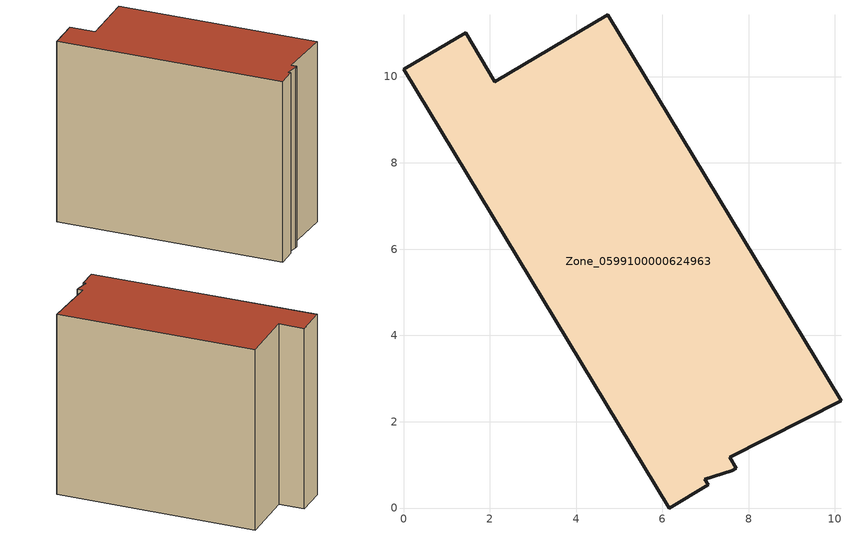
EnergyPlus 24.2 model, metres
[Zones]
Zone_0599100000624963
 floor ground (C_G): 10.14,2.49 7.56,1.18 7.71,0.93 7.61,0.87 6.99,0.67 7.06,0.54 6.16,0 0,10.17 1.44,11.02 2.12,9.88 4.73,11.43 z0
 wall outside (C_F): 2.12,9.88 1.44,11.02 0,10.17 6.16,0 7.06,0.54 6.99,0.67 7.61,0.87 7.71,0.93 7.56,1.18 10.14,2.49 4.73,11.43 2.12,9.88 z0:9.85
 roof outside (C_R): 6.99,0.67 7.61,0.87 7.71,0.93 7.56,1.18 10.14,2.49 4.73,11.43 2.12,9.88 1.44,11.02 0,10.17 6.16,0 7.06,0.54 z9.85
[BUILDING]
Pand.0599100000624963: North Axis=0; Terrain=City; Loads Convergence Tolerance Value=0.04; Temperature Convergence Tolerance Value=0.4; Solar Distribution=FullExterior; Maximum Number of Warmup Days=25; Minimum Number of Warmup Days=1
[Site:Location]
Rotterdam.The.Hague.AP_ZH_NLD Design_Conditions: Latitude=51.96; Longitude=4.45; Time Zone=1; Elevation=-4.5
[SITE:GROUNDTEMPERATURE:BUILDINGSURFACE]
18, 18, 18, 18, 18, 18, 18, 18, 18, 18, 18, 18
[MATERIAL] Thermal Absorptance=0.9; Solar Absorptance=0.7; Visible Absorptance=0.7
Name | Roughness | Thickness | Conductivity | Density | Specific Heat
G.TI.1946 | MediumSmooth | 0.15 | 1 | 540 | 1210
F.TI.1946 | Rough | 0.3 | 0.857143 | 1920 | 840
R.TI.1946 | MediumRough | 0.2 | 0.1 | 1500 | 1000
[CONSTRUCTION]
C_G: G.TI.1946
C_F: F.TI.1946
C_R: R.TI.1946
[ZONE]
Zone_0599100000624963: Type=1; Multiplier=1; Ceiling Height=Autocalculate; Volume=Autocalculate; Floor Area=autocalculate; Part of Total Floor Area=Yes
[ZONEINFILTRATION:DESIGNFLOWRATE]
Infil_Zone_0599100000624963: Zone or ZoneList or Space or SpaceList=Zone_0599100000624963; Schedule=AlwaysOn; Design Flow Rate Calculation Method=Flow/Area; Flow Rate per Floor Area=0.003; Constant Term Coefficient=1; Temperature Term Coefficient=0; Velocity Term Coefficient=0; Velocity Squared Term Coefficient=0
[HVACTEMPLATE:ZONE:IDEALLOADSAIRSYSTEM]
Zone_0599100000624963: Maximum Heating Supply Air Temperature=50; Minimum Cooling Supply Air Temperature=13; Maximum Heating Supply Air Humidity Ratio=0.0156; Minimum Cooling Supply Air Humidity Ratio=0.0077; Heating Limit=NoLimit; Cooling Limit=NoLimit; Dehumidification Control Type=ConstantSensibleHeatRatio; Cooling Sensible Heat Ratio=0.7; Dehumidification Setpoint=60; Humidification Control Type=None; Humidification Setpoint=30; Outdoor Air Method=None; Outdoor Air Flow Rate per Person=0.00944; Outdoor Air Flow Rate per Zone Floor Area=0; Outdoor Air Flow Rate per Zone=0; Demand Controlled Ventilation Type=None; Outdoor Air Economizer Type=NoEconomizer; Heat Recovery Type=None; Sensible Heat Recovery Effectiveness=0.7; Latent Heat Recovery Effectiveness=0.65
[ZONECONTROL:THERMOSTAT]
ThermostatControl_Zone_0599100000624963: Zone or ZoneList=Zone_0599100000624963; Control Type Schedule=DualSetpointControlType; Control 1=Thermostat_Zone_0599100000624963; Temperature Difference Between Cutout And Setpoint=0
[THERMOSTATSETPOINT:DUALSETPOINT]
Thermostat_Zone_0599100000624963: Heating Setpoint Temperature Schedule=HeatingSetpoint_Zone_0599100000624963; Cooling Setpoint Temperature Schedule=CoolingSetpoint_Zone_0599100000624963
[SCHEDULE:COMPACT]
HeatingSetpoint_Zone_0599100000624963: Through: 12/31, For: AllDays, Until: 24:00, 21
CoolingSetpoint_Zone_0599100000624963: Through: 12/31, For: AllDays, Until: 24:00, 24
DualSetpointControlType: Through: 12/31, For: AllDays, Until: 24:00, 4
AlwaysOn: Through: 12/31, For: AllDays, Until: 24:00, 1
